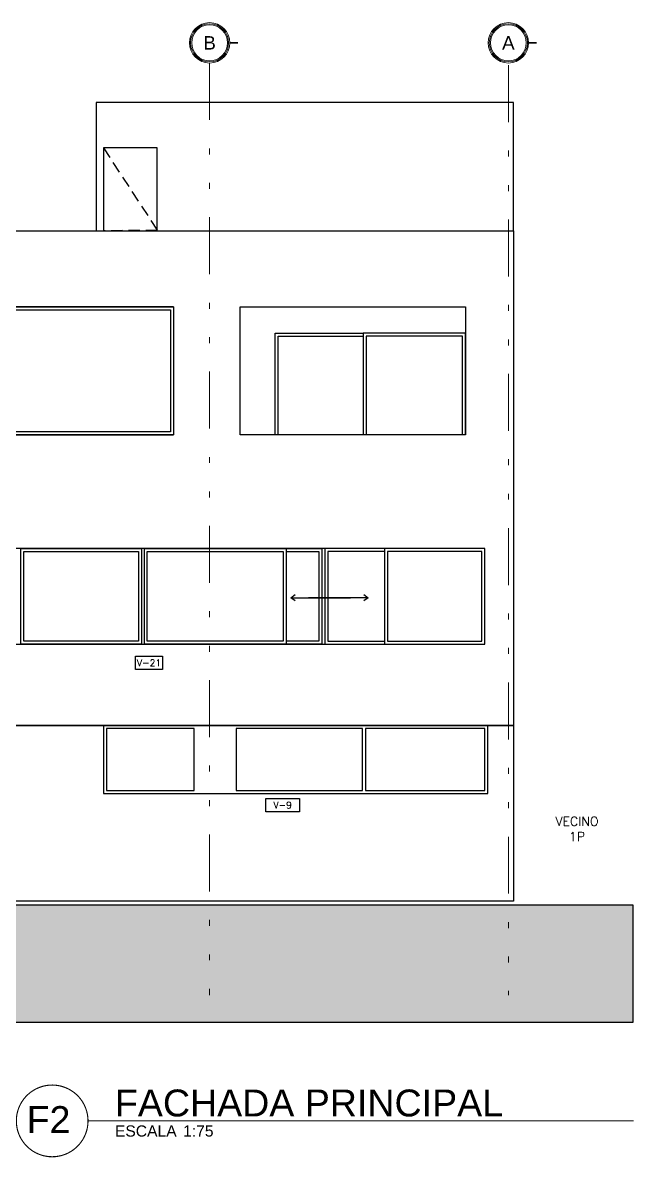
# Model space of a CAD drawing. Header units: millimetres. Extents: x 2056 to 4470, y 1400 to 3101.
# Drawn here: x 2105.8 to 2116.03, y 1465.95 to 1484.93 of the extents above; entities that cross this region are included whole.
import ezdxf
from ezdxf.enums import TextEntityAlignment as Align

# ---------------------------------------------------------------- set-up
doc = ezdxf.new("R2010")
doc.units = ezdxf.units.MM
doc.linetypes.add('DIVIDE', pattern=[31.75, 12.7, -6.35, 0, -6.35, 0, -6.35])
doc.linetypes.add('HIDDEN', pattern=[9.525, 6.35, -3.175])
for name, color, linetype in [('A-ANNO-DIMS-GRID', 195, 'Continuous'), ('A-ANNO-GLAZ', 124, 'Continuous'), ('A-ANNO-TEXT', 190, 'Continuous'), ('A-GLAZ', 5, 'Continuous'), ('A-GRID-COLS', 75, 'DIVIDE'), ('A-PLAN-1', 5, 'Continuous'), ('A-PLAN-2', 4, 'Continuous'), ('A-PLAN-4', 2, 'Continuous'), ('A-PLAN-6', 9, 'Continuous'), ('A-PROY', 15, 'HIDDEN')]:
    doc.layers.add(name, color=color, linetype=linetype)
doc.layers.add('A-Anno-Titl', color=233, linetype='Continuous', lineweight=50)
doc.styles.add('COTAS', font='romans.shx', dxfattribs={"width": 0.7})
doc.styles.add('NUEVO', font='SIMPLEX')
doc.styles.add('ROMAN', font='arial.ttf')
doc.styles.add('ROMANS', font='romans')
doc.dimstyles.new('DIM75', dxfattribs={"dimtxt": 0.15, "dimasz": 0.075, "dimexe": 0, "dimexo": 0, "dimgap": 0.075, "dimtad": 1, "dimzin": 1, "dimdsep": 46, "dimtxsty": 'COTAS', "dimblk": 'ARCHTICK', "dimcen": 0, "dimse1": 1, "dimse2": 1, "dimclrd": 8, "dimclre": 8, "dimclrt": 54, "dimaunit": 1, "dimazin": 0, "dimtfac": 1, "dimtix": 1, "dimtmove": 1, "dimatfit": 3, "dimldrblk": 'DOT', "dimfxl": 1, "dimtvp": 1.75, "dimtolj": 1, "dimtzin": 4, "dimarcsym": 0})

# ---------------------------------------------------------------- blocks, each defined once
blk = doc.blocks.new('01420-TITULO BLOQUE DE DIBUJO')
at = {"color": 0, "linetype": 'Continuous', "const_width": 0.00025}
blk.add_lwpolyline([(0.029, 0.016, 0.414214), (0.021, 0.024, 0.414214), (0.013, 0.016, 0.414214), (0.021, 0.008, 0.414214), (0.029, 0.016, -0.219374)], format="xyb", dxfattribs=at)
blk.add_lwpolyline([(0.029, 0.016), (0.15078, 0.016)], dxfattribs=at)
at = {"style": 'ROMAN'}
blk.add_text('ESCALA ', height=0.0025, dxfattribs=at).set_placement((0.035, 0.0125))
at = {"lineweight": 9, "style": 'ROMAN'}
for tag, p, height in [('TÍTULO-BLOQUE-DE-DIBUJO', (0.035, 0.017), 0.006), ('C4', (0.01529, 0.01329), 0.006), ('1:10', (0.05021, 0.0125), 0.0025)]:
    blk.add_attdef(tag, p, '', height=height, dxfattribs=at)
blk = doc.blocks.new('P-V')
blk.add_lwpolyline([(-0.00375, -0.003), (-0.00375, 0), (0.00375, 0), (0.00375, -0.003)], close=True)
at = {"style": 'NUEVO', "flags": 4}
blk.add_attdef('PV', text='', height=0.0015, dxfattribs=at).set_placement((0, -0.0015), align=Align.MIDDLE_CENTER)
blk = doc.blocks.new('_ArchTick')
at = {"color": 0, "linetype": 'ByBlock', "const_width": 0.15}
blk.add_lwpolyline([(-0.5, -0.5), (0.5, 0.5)], dxfattribs=at)
blk = doc.blocks.new('V')
blk.add_lwpolyline([(-0.003, -0.003), (-0.003, 0), (0.003, 0), (0.003, -0.003)], close=True)
at = {"style": 'NUEVO', "flags": 4}
blk.add_attdef('VEN', text='', height=0.0015, dxfattribs=at).set_placement((0, -0.0015), align=Align.MIDDLE)
blk = doc.blocks.new('EJE LETRA')
at = {"const_width": 0.06}
blk.add_lwpolyline([(2.068, 0), (1.7, 0)], dxfattribs=at)
at = {"linetype": 'Continuous', "lineweight": 9}
for radius in [0.9, 0.85, 0.8]:
    blk.add_circle((0.8, 0), radius, dxfattribs=at)
at = {"lineweight": 9, "style": 'ROMAN'}
blk.add_attdef('A', (0.601, -0.273), '', height=0.6, dxfattribs=at)

msp = doc.modelspace()

# ---------------------------------------------------------------- hatches: boundary and pattern name
at = {"layer": 'A-PLAN-6'}
h = msp.add_hatch(dxfattribs=at)
h.set_pattern_fill('AR-PARQ1', color=256, scale=0.002, angle=-45, style=0)
h.set_pattern_definition([(45, (-986891.0158, -1731692.2767), (2e-15, 0.86210458762), [0.6096, -0.6096]), (45, (-986890.944, -1731692.3486), (2e-15, 0.86210458762), [0.6096, -0.6096]), (45, (-986890.87214, -1731692.4204), (2e-15, 0.86210458762), [0.6096, -0.6096]), (45, (-986890.8003, -1731692.49226), (2e-15, 0.86210458762), [0.6096, -0.6096]), (45, (-986890.72845, -1731692.5641), (2e-15, 0.86210458762), [0.6096, -0.6096]), (45, (-986890.6566, -1731692.63594), (2e-15, 0.86210458762), [0.6096, -0.6096]), (45, (-986890.58477, -1731692.7078), (2e-15, 0.86210458762), [0.6096, -0.6096]), (315, (-986890.58477, -1731691.8457), (-2e-15, -0.86210458762), [0.6096, -0.6096]), (315, (-986890.5129, -1731691.77384), (-2e-15, -0.86210458762), [0.6096, -0.6096]), (315, (-986890.4411, -1731691.702), (-2e-15, -0.86210458762), [0.6096, -0.6096]), (315, (-986890.36924, -1731691.63015), (-2e-15, -0.86210458762), [0.6096, -0.6096]), (315, (-986890.2974, -1731691.5583), (-2e-15, -0.86210458762), [0.6096, -0.6096]), (315, (-986890.22556, -1731691.48647), (-2e-15, -0.86210458762), [0.6096, -0.6096]), (315, (-986890.1537, -1731691.4146), (-2e-15, -0.86210458762), [0.6096, -0.6096])])
h.paths.add_polyline_path([(2116.012, 1470.172), (2116.012, 1468.204), (2066.548, 1468.204), (2066.548, 1469.997), (2075.815, 1469.997), (2075.815, 1470.172), (2080.001, 1470.172)])

# ---------------------------------------------------------------- linework, layer by layer
at = {"layer": 'A-ANNO-GLAZ', "elevation": 0}
for points in [[(2104.245, 1480.172), (2108.321, 1480.172), (2108.321, 1478.032), (2104.245, 1478.032)], [(2104.295, 1480.122), (2108.271, 1480.122), (2108.271, 1478.082), (2104.295, 1478.082)]]:
    msp.add_lwpolyline(points, close=True, dxfattribs=at)
for points in [[(2110.022, 1478.032), (2110.022, 1479.732), (2111.497, 1479.732)], [(2110.072, 1478.032), (2110.072, 1479.682), (2111.497, 1479.682)], [(2113.208, 1478.032), (2113.208, 1479.732), (2111.497, 1479.732), (2111.497, 1478.032)], [(2113.158, 1478.032), (2113.158, 1479.682), (2111.547, 1479.682), (2111.547, 1478.032)], [(2110.206, 1476.132), (2110.206, 1474.532)], [(2110.206, 1476.082), (2110.756, 1476.082), (2110.756, 1474.582), (2110.206, 1474.582)], [(2111.856, 1476.082), (2110.906, 1476.082), (2110.906, 1474.582), (2111.856, 1474.582)], [(2111.856, 1476.132), (2111.856, 1474.532)]]:
    msp.add_lwpolyline(points, dxfattribs=at)
at = {"layer": 'A-GLAZ', "elevation": 0}
for points in [[(2107.786, 1476.132), (2107.786, 1474.532), (2105.766, 1474.532), (2105.766, 1476.132)], [(2107.736, 1476.082), (2107.736, 1474.582), (2105.816, 1474.582), (2105.816, 1476.082)], [(2107.836, 1476.132), (2110.806, 1476.132), (2110.806, 1474.532), (2107.836, 1474.532)], [(2107.884, 1476.082), (2110.156, 1476.082), (2110.156, 1474.582), (2107.884, 1474.582)], [(2113.534, 1476.132), (2110.856, 1476.132), (2110.856, 1474.532), (2113.534, 1474.532)], [(2113.484, 1476.082), (2111.906, 1476.082), (2111.906, 1474.582), (2113.484, 1474.582)], [(2107.201, 1472.082), (2108.67, 1472.082), (2108.67, 1473.122), (2107.201, 1473.122)], [(2109.37, 1472.082), (2111.485, 1472.082), (2111.485, 1473.122), (2109.37, 1473.122)], [(2111.535, 1472.082), (2113.534, 1472.082), (2113.534, 1473.122), (2111.535, 1473.122)]]:
    msp.add_lwpolyline(points, close=True, dxfattribs=at)
at = {"layer": 'A-GRID-COLS', "lineweight": 9, "ltscale": 0.075, "elevation": 0}
for points in [[(2108.927, 1484.253), (2108.927, 1468.656)], [(2113.927, 1484.216), (2113.927, 1468.656)]]:
    msp.add_lwpolyline(points, dxfattribs=at)
at = {"layer": 'A-PLAN-1'}
for points, elevation in [([(2080.001, 1481.447), (2114.011, 1481.447), (2114.012, 1473.172), (2114.012, 1473.172), (2114.012, 1473.172), (2114.012, 1473.172), (2114.012, 1473.172), (2114.012, 1473.172), (2086.097, 1473.172)], 0), ([(2108.321, 1480.172), (2081.457, 1480.172)], 0), ([(2108.321, 1480.172), (2108.321, 1478.032)], -0.229), ([(2086.097, 1478.032), (2108.321, 1478.032)], 0)]:
    msp.add_lwpolyline(points, dxfattribs=dict(at, elevation=elevation))
at = {"layer": 'A-PLAN-1', "elevation": 0}
for points in [[(2109.441, 1480.172), (2113.208, 1480.172), (2113.208, 1478.032), (2109.441, 1478.032)], [(2113.534, 1476.132), (2093.77, 1476.132), (2093.77, 1474.532), (2113.534, 1474.532)]]:
    msp.add_lwpolyline(points, close=True, dxfattribs=at)
at = {"layer": 'A-PLAN-2', "elevation": 0}
msp.add_lwpolyline([(2116.012, 1470.172), (2116.012, 1468.204), (2066.548, 1468.204), (2066.548, 1469.997), (2075.815, 1469.997), (2075.815, 1470.172), (2080.001, 1470.172), (2080.001, 1470.172), (2116.012, 1470.172)], dxfattribs=at)
at = {"layer": 'A-PLAN-4', "elevation": 0}
msp.add_lwpolyline([(2088.097, 1470.232), (2088.097, 1470.732), (2105.113, 1470.732), (2105.113, 1473.172), (2114.012, 1473.172), (2114.012, 1470.232)], close=True, dxfattribs=at)
msp.add_lwpolyline([(2107.151, 1472.032), (2107.151, 1472.032), (2107.151, 1472.032), (2113.584, 1472.032), (2113.584, 1473.172), (2107.151, 1473.172), (2107.151, 1472.032)], dxfattribs=at)
at = {"layer": 'A-PLAN-6', "elevation": 0}
msp.add_lwpolyline([(2114.011, 1481.447), (2114.011, 1483.595), (2107.03, 1483.595), (2107.03, 1481.447)], dxfattribs=at)
msp.add_lwpolyline([(2108.05, 1481.447), (2108.05, 1482.832), (2107.15, 1482.832), (2107.15, 1481.447)], close=True, dxfattribs=at)
at = {"layer": 'A-PROY', "ltscale": 0.03, "elevation": 0}
msp.add_lwpolyline([(2107.15, 1482.832), (2108.05, 1481.456), (2107.15, 1481.447)], dxfattribs=at)

# ---------------------------------------------------------------- block references
at = {"layer": 'A-ANNO-DIMS-GRID'}
ref = msp.add_blockref('EJE LETRA', (2108.627, 1484.591), dxfattribs=dict(at, xscale=-0.375, yscale=0.3749999850988388, zscale=0.375, rotation=180))
ref.add_attrib('A', 'B', dxfattribs={"layer": '0', "lineweight": 9, "height": 0.225, "style": 'ROMAN'}).set_placement((2108.927, 1484.591), align=Align.MIDDLE_CENTER)
ref = msp.add_blockref('EJE LETRA', (2113.627, 1484.591), dxfattribs=dict(at, xscale=-0.375, yscale=0.3749999850988388, zscale=0.375, rotation=180))
ref.add_attrib('A', 'A', dxfattribs={"layer": '0', "lineweight": 9, "height": 0.225, "style": 'ROMAN'}).set_placement((2113.927, 1484.591), align=Align.MIDDLE_CENTER)
at = {"layer": 'A-ANNO-GLAZ'}
ref = msp.add_blockref('V', (2107.914, 1474.331), dxfattribs=dict(at, xscale=75, yscale=75, zscale=75))
ref.add_attrib('VEN', 'V-21', dxfattribs={"layer": '0', "color": 0, "height": 0.1125, "style": 'NUEVO', "flags": 4}).set_placement((2107.914, 1474.219), align=Align.MIDDLE)
at = {"layer": 'A-ANNO-GLAZ', "xscale": 75, "yscale": 75, "zscale": 75}
msp.add_blockref('P-V', (2110.149, 1471.951), dxfattribs=at).add_auto_attribs({'PV': 'V-9'})
at = {"layer": 'A-Anno-Titl'}
ref = msp.add_blockref('01420-TITULO BLOQUE DE DIBUJO', (2104.717, 1465.355), dxfattribs=dict(at, xscale=75, yscale=75, zscale=75))
ref.add_attrib('C4', 'F2', (2105.864, 1466.352), dxfattribs={"layer": '0', "color": 0, "lineweight": 9, "height": 0.45, "style": 'ROMAN'})
ref.add_attrib('1:10', '1:75', (2108.483, 1466.293), dxfattribs={"layer": '0', "color": 0, "lineweight": 9, "height": 0.1875, "style": 'ROMAN'})
ref.add_attrib('TÍTULO-BLOQUE-DE-DIBUJO', 'FACHADA PRINCIPAL', (2107.342, 1466.63), dxfattribs={"layer": '0', "color": 0, "lineweight": 9, "height": 0.45, "style": 'ROMAN'})

# ---------------------------------------------------------------- texts
at = {"layer": 'A-ANNO-TEXT', "style": 'ROMANS'}
for s, p in [('VECINO', (2115.076, 1471.567)), ('1P', (2115.076, 1471.312))]:
    msp.add_text(s, height=0.1527, dxfattribs=at).set_placement(p, align=Align.MIDDLE)

# ---------------------------------------------------------------- leaders
at = {"layer": 'A-ANNO-GLAZ'}
for points in [[(2110.284, 1475.308), (2110.667, 1475.308)], [(2111.582, 1475.308), (2111.149, 1475.308)]]:
    msp.add_leader(points, dimstyle='DIM75', override={"dimgap": 0.075, "dimtad": 0, "dimldrblk": 'Open90', "dimfxl": 0.2}, dxfattribs=at)

doc.saveas('drawing.dxf')
